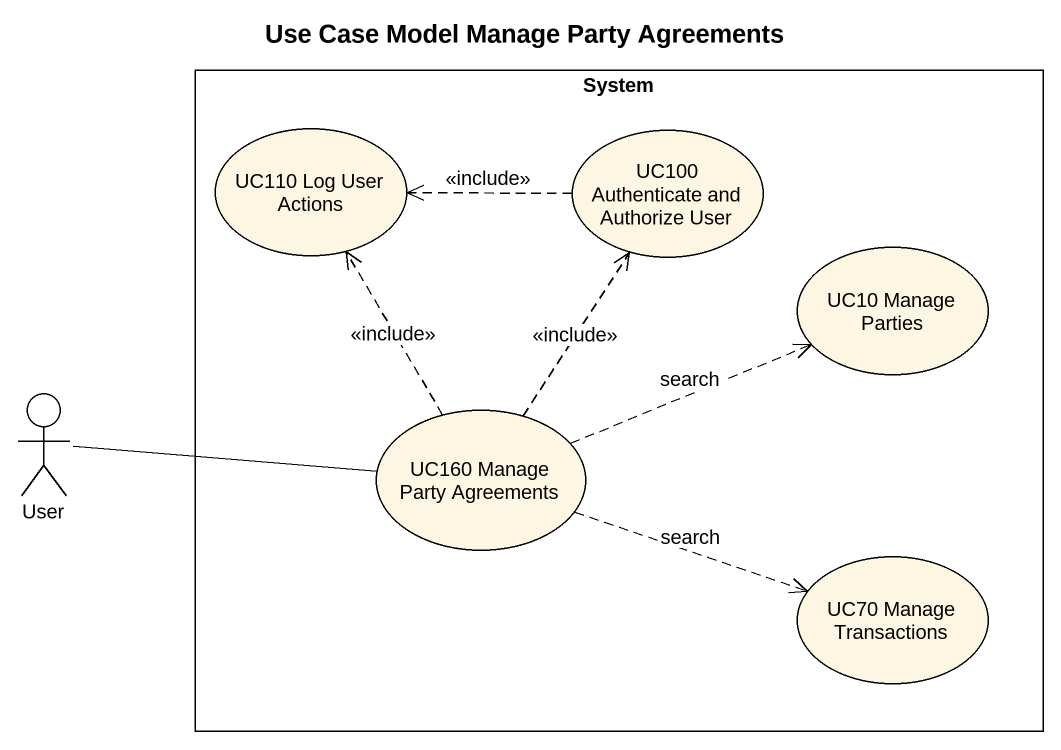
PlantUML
@startuml
title Use Case Model Manage Party Agreements
rectangle System {
  usecase "UC110 Log User Actions" as UC110_Log_User_Actions
  usecase "UC100 Authenticate and Authorize User" as UC100_Authenticate_and
  usecase "UC10 Manage Parties" as UC10_Manage_Parties
  usecase "UC160 Manage Party Agreements" as UC160_Manage_Party
  usecase "UC70 Manage Transactions" as UC70_Manage_Transactions
}
actor User
UC100_Authenticate_and .left.> UC110_Log_User_Actions : <<include>>
User -right- UC160_Manage_Party
UC160_Manage_Party .up.> UC110_Log_User_Actions : <<include>>
UC160_Manage_Party .up.> UC100_Authenticate_and : <<include>>
UC160_Manage_Party .right.> UC10_Manage_Parties : search
UC160_Manage_Party .right.> UC70_Manage_Transactions : search
@enduml
